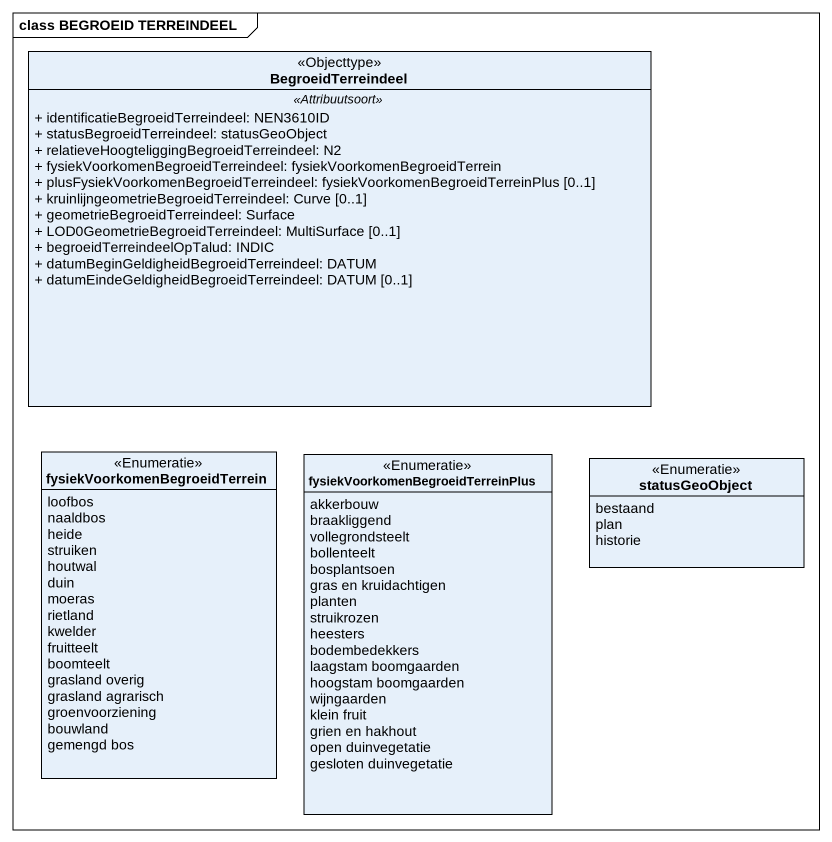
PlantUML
@startuml
mainframe class BEGROEID TERREINDEEL
hide circle
hide empty members
skinparam classAttributeIconSize 0
class BegroeidTerreindeel <<Objecttype>> {
  .. <<Attribuutsoort>> ..
  + identificatieBegroeidTerreindeel: NEN3610ID
  + statusBegroeidTerreindeel: statusGeoObject
  + relatieveHoogteliggingBegroeidTerreindeel: N2
  + fysiekVoorkomenBegroeidTerreindeel: fysiekVoorkomenBegroeidTerrein
  + plusFysiekVoorkomenBegroeidTerreindeel: fysiekVoorkomenBegroeidTerreinPlus [0..1]
  + kruinlijngeometrieBegroeidTerreindeel: Curve [0..1]
  + geometrieBegroeidTerreindeel: Surface
  + LOD0GeometrieBegroeidTerreindeel: MultiSurface [0..1]
  + begroeidTerreindeelOpTalud: INDIC
  + datumBeginGeldigheidBegroeidTerreindeel: DATUM
  + datumEindeGeldigheidBegroeidTerreindeel: DATUM [0..1]
}
enum "fysiekVoorkomenBegroeidTerrein" as fysiekVoorkomenBegroeidTerre <<Enumeratie>> {
  loofbos
  naaldbos
  heide
  struiken
  houtwal
  duin
  moeras
  rietland
  kwelder
  fruitteelt
  boomteelt
  grasland overig
  grasland agrarisch
  groenvoorziening
  bouwland
  gemengd bos
}
enum "fysiekVoorkomenBegroeidTerreinPlus" as fysiekVoorkomenBegroeidTerre_2 <<Enumeratie>> {
  akkerbouw
  braakliggend
  vollegrondsteelt
  bollenteelt
  bosplantsoen
  gras en kruidachtigen
  planten
  struikrozen
  heesters
  bodembedekkers
  laagstam boomgaarden
  hoogstam boomgaarden
  wijngaarden
  klein fruit
  grien en hakhout
  open duinvegetatie
  gesloten duinvegetatie
}
enum statusGeoObject <<Enumeratie>> {
  bestaand
  plan
  historie
}
@enduml
